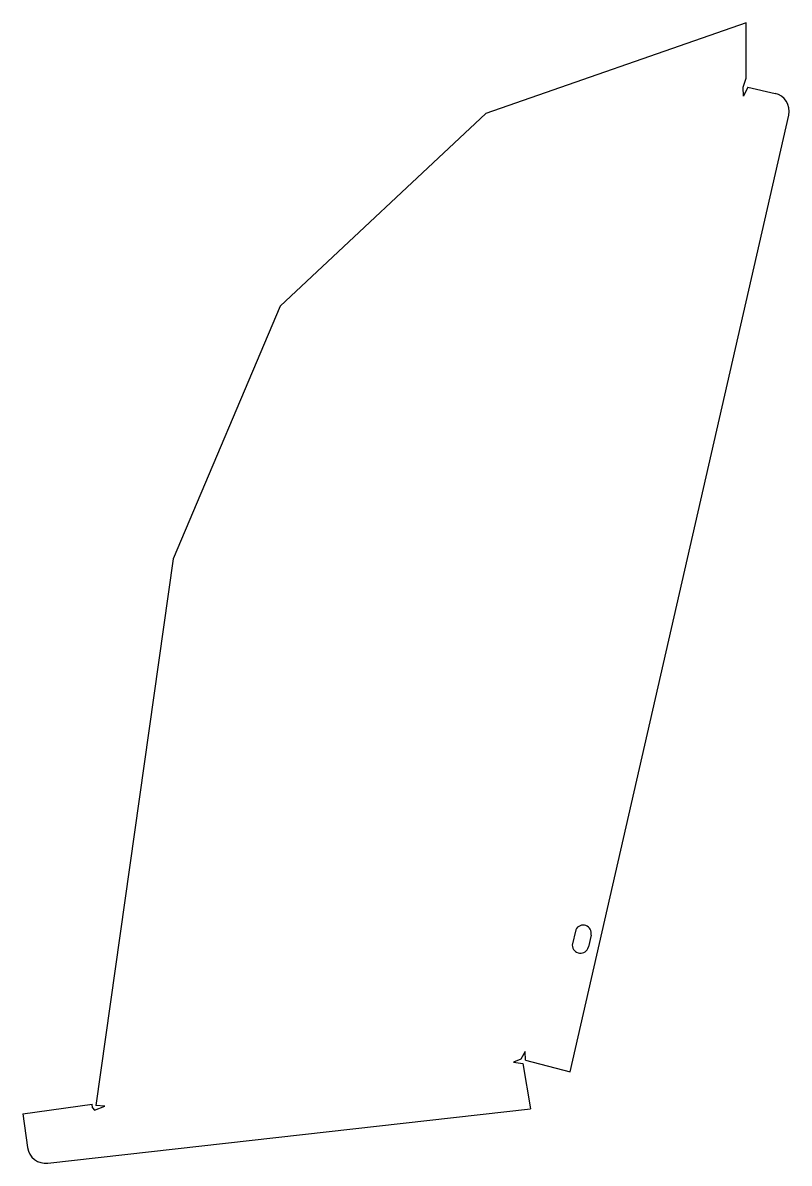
# Model space of a CAD drawing. Extents: x 1930 to 2562, y -40 to 901.
import ezdxf

# ---------------------------------------------------------------- set-up
doc = ezdxf.new("R2010")
doc.units = 0
doc.header["$MEASUREMENT"] = 0
doc.layers.get('0').update_dxf_attribs({"linetype": 'CONTINUOUS'})

msp = doc.modelspace()

# ---------------------------------------------------------------- linework, layer by layer
for p, q in [((2526.27, 901.48), (2311.41, 826.62)), ((2526.27, 855.9), (2526.27, 901.48)), ((2523.71, 848.49), (2526.27, 855.9)), ((2523.9, 841.03), (2523.71, 848.49)), ((2527.63, 848.38), (2523.9, 841.03)), ((2527.63, 848.38), (2550.06, 843.26)), ((2311.41, 826.62), (2141.71, 667.54)), ((2381.04, 35.86), (2561.34, 825.3)), ((2141.71, 667.54), (2053.61, 459.06)), ((2053.61, 459.06), (1989.65, 8.11)), ((2385.66, 153.04), (2382.77, 140.36)), ((2398.33, 148.61), (2396.1, 138.86)), ((2343.82, 52.56), (2340.33, 46.24)), ((2344.21, 45.29), (2343.82, 52.56)), ((2340.33, 46.24), (2334.31, 43.77)), ((2334.31, 43.77), (2341.86, 42.58)), ((2341.86, 42.58), (2348.2, 5.31)), ((2344.21, 45.29), (2381.04, 35.86)), ((1929.51, 1.04), (1986.65, 8.96)), ((1929.51, 1.04), (1933.36, -26.7)), ((1950.28, -39.49), (2348.2, 5.31)), ((1987.06, 5.99), (1986.65, 8.96)), ((1987.06, 5.99), (1988.69, 4.25)), ((1988.69, 4.25), (1997.06, 7.31)), ((1997.06, 7.31), (1989.65, 8.11))]:
    msp.add_line(p, q)
for centre, radius, start, end in [((2546.72, 828.64), 15, 347.1346, 77.1346), ((2391.74, 150.11), 6.75, 347.1346, 154.2692), ((2389.52, 140.36), 6.75, 180, 347.1346), ((1948.22, -24.64), 15, 187.89982, 277.89982)]:
    msp.add_arc(centre, radius, start, end)

doc.saveas('drawing.dxf')
